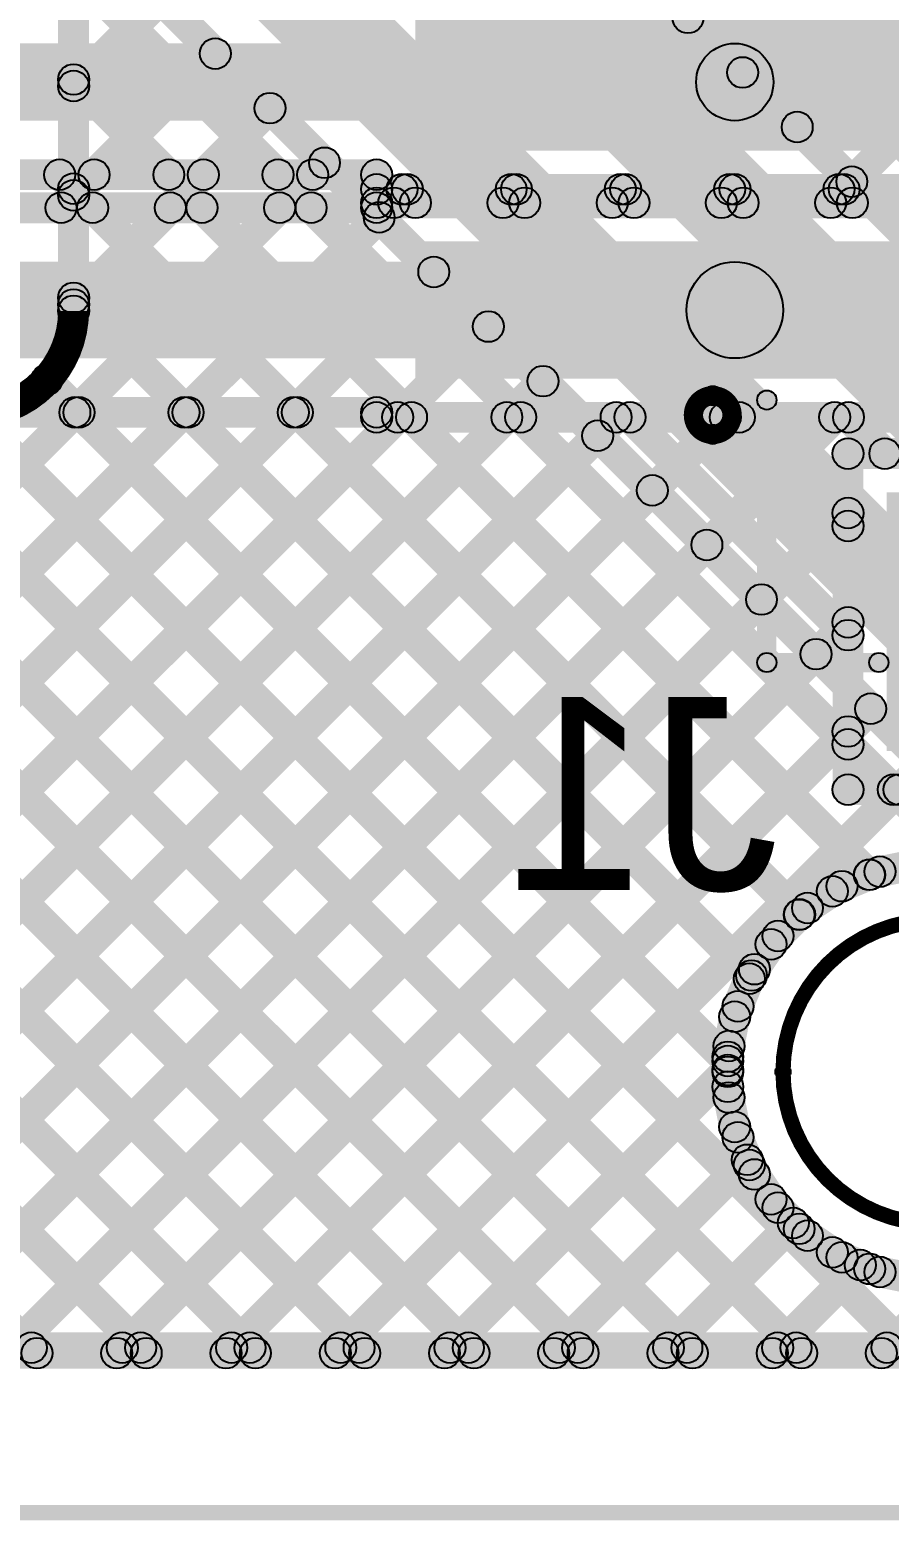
# Model space of a CAD drawing. Header units: millimetres. Extents: x 0 to 5.55, y 0 to 1.02.
# Drawn here: x 0.2382 to 0.4607, y -0.0033 to 0.3828 of the extents above; entities that cross this region are included whole.
import ezdxf

# ---------------------------------------------------------------- set-up
doc = ezdxf.new("R2010")
doc.units = ezdxf.units.MM
doc.header["$MEASUREMENT"] = 0
for name, color, linetype in [('BottomLayer', 5, 'Continuous'), ('BottomOverlay', 54, 'Continuous'), ('BottomPaste', 16, 'Continuous'), ('BottomSolder', 6, 'Continuous'), ('Mechanical2', 216, 'Continuous'), ('MultiLayer', 9, 'Continuous'), ('TopLayer', 1, 'Continuous')]:
    doc.layers.add(name, color=color, linetype=linetype)

# ---------------------------------------------------------------- blocks, each defined once
blk = doc.blocks.new('B8B_ZR_SM4_TF_LF__SN__B_43')
at = {"layer": 'BottomLayer'}
for points in [[(-0.22047, 0.12303), (-0.19291, 0.12303), (-0.19291, -0.03445), (-0.22047, -0.03445)], [(-0.16142, 0.12303), (-0.13386, 0.12303), (-0.13386, -0.03445), (-0.16142, -0.03445)]]:
    blk.add_hatch(color=5, dxfattribs=at).paths.add_polyline_path(points)
at = {"layer": 'BottomOverlay'}
h = blk.add_hatch(color=54, dxfattribs=at)
edge = h.paths.add_edge_path()
edge.add_arc((-0.2389, 0.05), 0.0025, 0, 360)
h = blk.add_hatch(color=54, dxfattribs=at)
edge = h.paths.add_edge_path()
edge.add_arc((-0.2289, 0.05), 0.0025, 0, 360)
h = blk.add_hatch(color=54, dxfattribs=at)
edge = h.paths.add_edge_path()
edge.add_arc((-0.298, 0.036), 0.0025, 0, 360)
h = blk.add_hatch(color=54, dxfattribs=at)
edge = h.paths.add_edge_path()
edge.add_arc((-0.298, 0.036), 0.0025, 0, 360)
for points in [[(-0.3005, 0.036), (-0.2955, 0.036), (-0.2955, 0.007), (-0.3005, 0.007)], [(-0.298, 0.0335), (-0.298, 0.0385), (-0.23, 0.0385), (-0.23, 0.0335)]]:
    blk.add_hatch(color=54, dxfattribs=at).paths.add_polyline_path(points)
h = blk.add_hatch(color=54, dxfattribs=at)
edge = h.paths.add_edge_path()
edge.add_arc((-0.23, 0.036), 0.0025, 0, 360)
h = blk.add_hatch(color=54, dxfattribs=at)
edge = h.paths.add_edge_path()
edge.add_arc((-0.298, 0.007), 0.0025, 0, 360)
at = {"layer": 'BottomPaste'}
for points in [[(-0.22047, 0.12303), (-0.19291, 0.12303), (-0.19291, -0.03445), (-0.22047, -0.03445)], [(-0.16142, 0.12303), (-0.13386, 0.12303), (-0.13386, -0.03445), (-0.16142, -0.03445)]]:
    blk.add_hatch(color=16, dxfattribs=at).paths.add_polyline_path(points)
at = {"layer": 'BottomSolder'}
for points in [[(-0.22447, 0.12703), (-0.18891, 0.12703), (-0.18891, -0.03845), (-0.22447, -0.03845)], [(-0.16542, 0.12703), (-0.12986, 0.12703), (-0.12986, -0.03845), (-0.16542, -0.03845)], [(-0.32093, 0.00498), (-0.25387, 0.00498), (-0.25387, -0.09357), (-0.32093, -0.09357)]]:
    blk.add_hatch(color=6, dxfattribs=at).paths.add_polyline_path(points)
at = {"layer": 'BottomOverlay', "const_width": 0.005}
blk.add_lwpolyline([(-0.2289, 0.05, 1), (-0.2389, 0.05, 1)], format="xyb", close=True, dxfattribs=at)
at = {"layer": 'BottomOverlay'}
for centre in [(-0.2389, 0.05), (-0.2289, 0.05), (-0.298, 0.036), (-0.298, 0.036), (-0.23, 0.036), (-0.298, 0.007)]:
    blk.add_circle(centre, 0.0025, dxfattribs=at)

msp = doc.modelspace()

# ---------------------------------------------------------------- hatches: boundary and pattern name
at = {"layer": 'BottomLayer'}
for points in [[(0.05117, 0.42118), (0.05683, 0.42684), (0.43941, 0.04426), (0.43375, 0.0386)], [(0.05117, 0.3929), (0.05683, 0.39856), (0.41112, 0.04426), (0.40547, 0.0386)], [(0.19474, 0.35926), (0.19474, 0.37926), (0.42071, 0.37926), (0.42071, 0.35926)], [(0.05117, 0.36461), (0.05683, 0.37027), (0.38284, 0.04426), (0.37718, 0.0386)], [(0.19474, 0.34126), (0.19474, 0.34926), (0.32797, 0.34926), (0.32797, 0.34126)], [(0.24306, 0.34243), (0.24872, 0.34809), (0.25727, 0.33953), (0.25162, 0.33388)], [(0.2491, 0.33388), (0.24344, 0.33953), (0.25199, 0.34809), (0.25765, 0.34243)], [(0.27135, 0.34243), (0.277, 0.34809), (0.28556, 0.33953), (0.2799, 0.33388)], [(0.27738, 0.33388), (0.27172, 0.33953), (0.28028, 0.34809), (0.28594, 0.34243)], [(0.29963, 0.34243), (0.30529, 0.34809), (0.31384, 0.33953), (0.30818, 0.33388)], [(0.30566, 0.33388), (0.30001, 0.33953), (0.30856, 0.34809), (0.31422, 0.34243)], [(0.33197, 0.34148), (0.32397, 0.34148), (0.32397, 0.34526), (0.33197, 0.34526)], [(0.32797, 0.33748), (0.32797, 0.34548), (0.51345, 0.34548), (0.51345, 0.33748)], [(0.33523, 0.33516), (0.32957, 0.34081), (0.33307, 0.34431), (0.33872, 0.33865)], [(0.33169, 0.33865), (0.33735, 0.34431), (0.34085, 0.34081), (0.33519, 0.33516)], [(0.36351, 0.33516), (0.35786, 0.34081), (0.36135, 0.34431), (0.36701, 0.33865)], [(0.36351, 0.33516), (0.35786, 0.34081), (0.36135, 0.34431), (0.36701, 0.33865)], [(0.35998, 0.33865), (0.36563, 0.34431), (0.36913, 0.34081), (0.36347, 0.33516)], [(0.3918, 0.33516), (0.38614, 0.34081), (0.38964, 0.34431), (0.39529, 0.33865)], [(0.38826, 0.33865), (0.39392, 0.34431), (0.39741, 0.34081), (0.39176, 0.33516)], [(0.42008, 0.33516), (0.41442, 0.34081), (0.41792, 0.34431), (0.42358, 0.33865)], [(0.41655, 0.33865), (0.4222, 0.34431), (0.4257, 0.34081), (0.42004, 0.33516)], [(0.44837, 0.33516), (0.44271, 0.34081), (0.4462, 0.34431), (0.45186, 0.33865)], [(0.44483, 0.33865), (0.45049, 0.34431), (0.45398, 0.34081), (0.44833, 0.33516)], [(0.05117, 0.33633), (0.05683, 0.34199), (0.35456, 0.04426), (0.3489, 0.0386)], [(0.2232, 0.3327), (0.2232, 0.3407), (0.32797, 0.3407), (0.32797, 0.3327)], [(0.32797, 0.33398), (0.32797, 0.34198), (0.51345, 0.34198), (0.51345, 0.33398)], [(0.2232, 0.2977), (0.2232, 0.3227), (0.42071, 0.3227), (0.42071, 0.2977)], [(0.05117, 0.30805), (0.05683, 0.3137), (0.32627, 0.04426), (0.32061, 0.0386)], [(0.05683, 0.05676), (0.05117, 0.06241), (0.27529, 0.28653), (0.28095, 0.28088)], [(0.05683, 0.08504), (0.05117, 0.0907), (0.24701, 0.28653), (0.25266, 0.28088)], [(0.06696, 0.0386), (0.0613, 0.04426), (0.30358, 0.28653), (0.30923, 0.28088)], [(0.06696, 0.0386), (0.0613, 0.04426), (0.30358, 0.28653), (0.30923, 0.28088)], [(0.21997, 0.28067), (0.22562, 0.28633), (0.46769, 0.04426), (0.46204, 0.0386)], [(0.22629, 0.2797), (0.22629, 0.2877), (0.32797, 0.2877), (0.32797, 0.2797)], [(0.24805, 0.28088), (0.2537, 0.28653), (0.42174, 0.1185), (0.41608, 0.11284)], [(0.27633, 0.28088), (0.28199, 0.28653), (0.42787, 0.14066), (0.42221, 0.135)], [(0.30462, 0.28088), (0.31027, 0.28653), (0.44033, 0.15648), (0.43467, 0.15082)], [(0.32797, 0.27843), (0.32797, 0.28643), (0.51345, 0.28643), (0.51345, 0.27843)], [(0.05117, 0.27976), (0.05683, 0.28542), (0.29799, 0.04426), (0.29233, 0.0386)], [(0.09524, 0.0386), (0.08959, 0.04426), (0.33058, 0.28525), (0.33624, 0.2796)], [(0.12353, 0.0386), (0.11787, 0.04426), (0.35887, 0.28525), (0.36452, 0.2796)], [(0.15181, 0.0386), (0.14616, 0.04426), (0.38715, 0.28525), (0.39281, 0.2796)], [(0.1801, 0.0386), (0.17444, 0.04426), (0.41543, 0.28525), (0.42109, 0.2796)], [(0.20838, 0.0386), (0.20272, 0.04426), (0.44372, 0.28525), (0.44938, 0.2796)], [(0.33418, 0.2796), (0.33984, 0.28525), (0.45836, 0.16673), (0.45271, 0.16107)], [(0.36246, 0.2796), (0.36812, 0.28525), (0.45284, 0.20053), (0.44719, 0.19487)], [(0.39075, 0.2796), (0.39641, 0.28525), (0.45284, 0.22881), (0.44719, 0.22316)], [(0.41903, 0.2796), (0.42469, 0.28525), (0.45284, 0.2571), (0.44719, 0.25144)], [(0.44732, 0.2796), (0.45297, 0.28525), (0.46238, 0.27585), (0.45672, 0.2702)], [(0.45002, 0.26902), (0.45002, 0.27702), (0.56857, 0.27702), (0.56857, 0.26902)], [(0.45402, 0.18597), (0.44602, 0.18597), (0.44602, 0.27302), (0.45402, 0.27302)], [(0.23667, 0.0386), (0.23101, 0.04426), (0.44719, 0.26044), (0.45284, 0.25478)], [(0.05117, 0.25148), (0.05683, 0.25713), (0.2697, 0.04426), (0.26405, 0.0386)], [(0.26495, 0.0386), (0.25929, 0.04426), (0.44719, 0.23215), (0.45284, 0.2265)], [(0.05117, 0.22319), (0.05683, 0.22885), (0.24142, 0.04426), (0.23576, 0.0386)], [(0.29323, 0.0386), (0.28758, 0.04426), (0.44719, 0.20387), (0.45284, 0.19821)], [(0.45002, 0.18197), (0.45002, 0.18997), (0.56857, 0.18997), (0.56857, 0.18197)], [(0.32152, 0.0386), (0.31586, 0.04426), (0.4604, 0.1888), (0.46606, 0.18314)], [(0.45892, 0.18314), (0.46458, 0.1888), (0.48485, 0.16852), (0.47919, 0.16287)], [(0.45907, 0.16082), (0.45751, 0.16866), (0.46511, 0.17018), (0.46667, 0.16233)], [(0.44998, 0.15726), (0.44691, 0.16466), (0.45408, 0.16762), (0.45714, 0.16023)], [(0.44175, 0.15201), (0.43731, 0.15866), (0.44376, 0.16297), (0.4482, 0.15632)], [(0.43471, 0.14525), (0.42905, 0.1509), (0.43454, 0.15639), (0.44019, 0.15073)], [(0.42912, 0.13724), (0.42247, 0.14168), (0.42678, 0.14813), (0.43343, 0.14369)], [(0.42521, 0.1283), (0.41782, 0.13136), (0.42078, 0.13853), (0.42818, 0.13546)], [(0.42311, 0.11877), (0.41526, 0.12033), (0.41678, 0.12793), (0.42462, 0.12637)], [(0.3498, 0.0386), (0.34415, 0.04426), (0.41608, 0.1162), (0.42174, 0.11054)], [(0.42291, 0.11288), (0.41491, 0.11288), (0.41491, 0.11676), (0.42291, 0.11676)], [(0.42291, 0.10901), (0.41491, 0.10901), (0.41491, 0.11288), (0.42291, 0.11288)], [(0.41526, 0.10544), (0.42311, 0.107), (0.42462, 0.09939), (0.41678, 0.09783)], [(0.41782, 0.09441), (0.42521, 0.09747), (0.42818, 0.0903), (0.42078, 0.08724)], [(0.37809, 0.0386), (0.37243, 0.04426), (0.4211, 0.09293), (0.42676, 0.08727)], [(0.42247, 0.08408), (0.42912, 0.08853), (0.43343, 0.08208), (0.42678, 0.07763)], [(0.42905, 0.07486), (0.43471, 0.08052), (0.44019, 0.07504), (0.43454, 0.06938)], [(0.40637, 0.0386), (0.40072, 0.04426), (0.43301, 0.07656), (0.43867, 0.0709)], [(0.43731, 0.06711), (0.44175, 0.07376), (0.4482, 0.06945), (0.44376, 0.0628)], [(0.43466, 0.0386), (0.429, 0.04426), (0.45039, 0.06566), (0.45605, 0.06)], [(0.44691, 0.06111), (0.44998, 0.0685), (0.45714, 0.06553), (0.45408, 0.05814)], [(0.46294, 0.0386), (0.45728, 0.04426), (0.47536, 0.06234), (0.48102, 0.05668)], [(0.45751, 0.0571), (0.45907, 0.06495), (0.46667, 0.06344), (0.46511, 0.05559)], [(0.054, 0.03743), (0.054, 0.04543), (1.40751, 0.04543), (1.40751, 0.03743)]]:
    msp.add_hatch(color=5, dxfattribs=at).paths.add_polyline_path(points)
h = msp.add_hatch(color=5, dxfattribs=at)
edge = h.paths.add_edge_path()
edge.add_arc((0.42071, 0.36926), 0.01, 0, 360)
h = msp.add_hatch(color=5, dxfattribs=at)
edge = h.paths.add_edge_path()
edge.add_arc((0.24589, 0.34526), 0.004, 0, 360)
h = msp.add_hatch(color=5, dxfattribs=at)
edge = h.paths.add_edge_path()
edge.add_arc((0.25482, 0.34526), 0.004, 0, 360)
h = msp.add_hatch(color=5, dxfattribs=at)
edge = h.paths.add_edge_path()
edge.add_arc((0.27417, 0.34526), 0.004, 0, 360)
h = msp.add_hatch(color=5, dxfattribs=at)
edge = h.paths.add_edge_path()
edge.add_arc((0.28311, 0.34526), 0.004, 0, 360)
h = msp.add_hatch(color=5, dxfattribs=at)
edge = h.paths.add_edge_path()
edge.add_arc((0.30246, 0.34526), 0.004, 0, 360)
h = msp.add_hatch(color=5, dxfattribs=at)
edge = h.paths.add_edge_path()
edge.add_arc((0.31139, 0.34526), 0.004, 0, 360)
h = msp.add_hatch(color=5, dxfattribs=at)
edge = h.paths.add_edge_path()
edge.add_arc((0.32797, 0.34526), 0.004, 0, 360)
h = msp.add_hatch(color=5, dxfattribs=at)
edge = h.paths.add_edge_path()
edge.add_arc((0.32797, 0.34526), 0.004, 0, 360)
h = msp.add_hatch(color=5, dxfattribs=at)
edge = h.paths.add_edge_path()
edge.add_arc((0.32797, 0.34148), 0.004, 0, 360)
h = msp.add_hatch(color=5, dxfattribs=at)
edge = h.paths.add_edge_path()
edge.add_arc((0.32797, 0.34148), 0.004, 0, 360)
h = msp.add_hatch(color=5, dxfattribs=at)
edge = h.paths.add_edge_path()
edge.add_arc((0.33452, 0.34148), 0.004, 0, 360)
h = msp.add_hatch(color=5, dxfattribs=at)
edge = h.paths.add_edge_path()
edge.add_arc((0.3359, 0.34148), 0.004, 0, 360)
h = msp.add_hatch(color=5, dxfattribs=at)
edge = h.paths.add_edge_path()
edge.add_arc((0.36281, 0.34148), 0.004, 0, 360)
h = msp.add_hatch(color=5, dxfattribs=at)
edge = h.paths.add_edge_path()
edge.add_arc((0.36418, 0.34148), 0.004, 0, 360)
h = msp.add_hatch(color=5, dxfattribs=at)
edge = h.paths.add_edge_path()
edge.add_arc((0.36418, 0.34148), 0.004, 0, 360)
h = msp.add_hatch(color=5, dxfattribs=at)
edge = h.paths.add_edge_path()
edge.add_arc((0.39109, 0.34148), 0.004, 0, 360)
h = msp.add_hatch(color=5, dxfattribs=at)
edge = h.paths.add_edge_path()
edge.add_arc((0.39246, 0.34148), 0.004, 0, 360)
h = msp.add_hatch(color=5, dxfattribs=at)
edge = h.paths.add_edge_path()
edge.add_arc((0.41937, 0.34148), 0.004, 0, 360)
h = msp.add_hatch(color=5, dxfattribs=at)
edge = h.paths.add_edge_path()
edge.add_arc((0.42075, 0.34148), 0.004, 0, 360)
h = msp.add_hatch(color=5, dxfattribs=at)
edge = h.paths.add_edge_path()
edge.add_arc((0.44766, 0.34148), 0.004, 0, 360)
h = msp.add_hatch(color=5, dxfattribs=at)
edge = h.paths.add_edge_path()
edge.add_arc((0.44903, 0.34148), 0.004, 0, 360)
h = msp.add_hatch(color=5, dxfattribs=at)
edge = h.paths.add_edge_path()
edge.add_arc((0.24627, 0.3367), 0.004, 0, 360)
h = msp.add_hatch(color=5, dxfattribs=at)
edge = h.paths.add_edge_path()
edge.add_arc((0.25444, 0.3367), 0.004, 0, 360)
h = msp.add_hatch(color=5, dxfattribs=at)
edge = h.paths.add_edge_path()
edge.add_arc((0.27455, 0.3367), 0.004, 0, 360)
h = msp.add_hatch(color=5, dxfattribs=at)
edge = h.paths.add_edge_path()
edge.add_arc((0.28273, 0.3367), 0.004, 0, 360)
h = msp.add_hatch(color=5, dxfattribs=at)
edge = h.paths.add_edge_path()
edge.add_arc((0.30284, 0.3367), 0.004, 0, 360)
h = msp.add_hatch(color=5, dxfattribs=at)
edge = h.paths.add_edge_path()
edge.add_arc((0.31101, 0.3367), 0.004, 0, 360)
h = msp.add_hatch(color=5, dxfattribs=at)
edge = h.paths.add_edge_path()
edge.add_arc((0.32797, 0.33798), 0.004, 0, 360)
h = msp.add_hatch(color=5, dxfattribs=at)
edge = h.paths.add_edge_path()
edge.add_arc((0.32797, 0.3367), 0.004, 0, 360)
h = msp.add_hatch(color=5, dxfattribs=at)
edge = h.paths.add_edge_path()
edge.add_arc((0.3324, 0.33798), 0.004, 0, 360)
h = msp.add_hatch(color=5, dxfattribs=at)
edge = h.paths.add_edge_path()
edge.add_arc((0.33802, 0.33798), 0.004, 0, 360)
h = msp.add_hatch(color=5, dxfattribs=at)
edge = h.paths.add_edge_path()
edge.add_arc((0.36068, 0.33798), 0.004, 0, 360)
h = msp.add_hatch(color=5, dxfattribs=at)
edge = h.paths.add_edge_path()
edge.add_arc((0.36068, 0.33798), 0.004, 0, 360)
h = msp.add_hatch(color=5, dxfattribs=at)
edge = h.paths.add_edge_path()
edge.add_arc((0.3663, 0.33798), 0.004, 0, 360)
h = msp.add_hatch(color=5, dxfattribs=at)
edge = h.paths.add_edge_path()
edge.add_arc((0.38897, 0.33798), 0.004, 0, 360)
h = msp.add_hatch(color=5, dxfattribs=at)
edge = h.paths.add_edge_path()
edge.add_arc((0.39459, 0.33798), 0.004, 0, 360)
h = msp.add_hatch(color=5, dxfattribs=at)
edge = h.paths.add_edge_path()
edge.add_arc((0.41725, 0.33798), 0.004, 0, 360)
h = msp.add_hatch(color=5, dxfattribs=at)
edge = h.paths.add_edge_path()
edge.add_arc((0.42287, 0.33798), 0.004, 0, 360)
h = msp.add_hatch(color=5, dxfattribs=at)
edge = h.paths.add_edge_path()
edge.add_arc((0.44554, 0.33798), 0.004, 0, 360)
h = msp.add_hatch(color=5, dxfattribs=at)
edge = h.paths.add_edge_path()
edge.add_arc((0.45115, 0.33798), 0.004, 0, 360)
h = msp.add_hatch(color=5, dxfattribs=at)
edge = h.paths.add_edge_path()
edge.add_arc((0.42071, 0.3102), 0.0125, 0, 360)
h = msp.add_hatch(color=5, dxfattribs=at)
edge = h.paths.add_edge_path()
edge.add_arc((0.24984, 0.2837), 0.004, 0, 360)
h = msp.add_hatch(color=5, dxfattribs=at)
edge = h.paths.add_edge_path()
edge.add_arc((0.25088, 0.2837), 0.004, 0, 360)
h = msp.add_hatch(color=5, dxfattribs=at)
edge = h.paths.add_edge_path()
edge.add_arc((0.27812, 0.2837), 0.004, 0, 360)
h = msp.add_hatch(color=5, dxfattribs=at)
edge = h.paths.add_edge_path()
edge.add_arc((0.27916, 0.2837), 0.004, 0, 360)
h = msp.add_hatch(color=5, dxfattribs=at)
edge = h.paths.add_edge_path()
edge.add_arc((0.3064, 0.2837), 0.004, 0, 360)
h = msp.add_hatch(color=5, dxfattribs=at)
edge = h.paths.add_edge_path()
edge.add_arc((0.3064, 0.2837), 0.004, 0, 360)
h = msp.add_hatch(color=5, dxfattribs=at)
edge = h.paths.add_edge_path()
edge.add_arc((0.30744, 0.2837), 0.004, 0, 360)
h = msp.add_hatch(color=5, dxfattribs=at)
edge = h.paths.add_edge_path()
edge.add_arc((0.32797, 0.2837), 0.004, 0, 360)
h = msp.add_hatch(color=5, dxfattribs=at)
edge = h.paths.add_edge_path()
edge.add_arc((0.32797, 0.28243), 0.004, 0, 360)
h = msp.add_hatch(color=5, dxfattribs=at)
edge = h.paths.add_edge_path()
edge.add_arc((0.33341, 0.28243), 0.004, 0, 360)
h = msp.add_hatch(color=5, dxfattribs=at)
edge = h.paths.add_edge_path()
edge.add_arc((0.33701, 0.28243), 0.004, 0, 360)
h = msp.add_hatch(color=5, dxfattribs=at)
edge = h.paths.add_edge_path()
edge.add_arc((0.36169, 0.28243), 0.004, 0, 360)
h = msp.add_hatch(color=5, dxfattribs=at)
edge = h.paths.add_edge_path()
edge.add_arc((0.36529, 0.28243), 0.004, 0, 360)
h = msp.add_hatch(color=5, dxfattribs=at)
edge = h.paths.add_edge_path()
edge.add_arc((0.38998, 0.28243), 0.004, 0, 360)
h = msp.add_hatch(color=5, dxfattribs=at)
edge = h.paths.add_edge_path()
edge.add_arc((0.39358, 0.28243), 0.004, 0, 360)
h = msp.add_hatch(color=5, dxfattribs=at)
edge = h.paths.add_edge_path()
edge.add_arc((0.41826, 0.28243), 0.004, 0, 360)
h = msp.add_hatch(color=5, dxfattribs=at)
edge = h.paths.add_edge_path()
edge.add_arc((0.42186, 0.28243), 0.004, 0, 360)
h = msp.add_hatch(color=5, dxfattribs=at)
edge = h.paths.add_edge_path()
edge.add_arc((0.44655, 0.28243), 0.004, 0, 360)
h = msp.add_hatch(color=5, dxfattribs=at)
edge = h.paths.add_edge_path()
edge.add_arc((0.45015, 0.28243), 0.004, 0, 360)
h = msp.add_hatch(color=5, dxfattribs=at)
edge = h.paths.add_edge_path()
edge.add_arc((0.45002, 0.27302), 0.004, 0, 360)
h = msp.add_hatch(color=5, dxfattribs=at)
edge = h.paths.add_edge_path()
edge.add_arc((0.45002, 0.27302), 0.004, 0, 360)
h = msp.add_hatch(color=5, dxfattribs=at)
edge = h.paths.add_edge_path()
edge.add_arc((0.45955, 0.27302), 0.004, 0, 360)
h = msp.add_hatch(color=5, dxfattribs=at)
edge = h.paths.add_edge_path()
edge.add_arc((0.45002, 0.25761), 0.004, 0, 360)
h = msp.add_hatch(color=5, dxfattribs=at)
edge = h.paths.add_edge_path()
edge.add_arc((0.45002, 0.25427), 0.004, 0, 360)
h = msp.add_hatch(color=5, dxfattribs=at)
edge = h.paths.add_edge_path()
edge.add_arc((0.45002, 0.22933), 0.004, 0, 360)
h = msp.add_hatch(color=5, dxfattribs=at)
edge = h.paths.add_edge_path()
edge.add_arc((0.45002, 0.22599), 0.004, 0, 360)
h = msp.add_hatch(color=5, dxfattribs=at)
edge = h.paths.add_edge_path()
edge.add_arc((0.45002, 0.20104), 0.004, 0, 360)
h = msp.add_hatch(color=5, dxfattribs=at)
edge = h.paths.add_edge_path()
edge.add_arc((0.45002, 0.1977), 0.004, 0, 360)
h = msp.add_hatch(color=5, dxfattribs=at)
edge = h.paths.add_edge_path()
edge.add_arc((0.45002, 0.18597), 0.004, 0, 360)
h = msp.add_hatch(color=5, dxfattribs=at)
edge = h.paths.add_edge_path()
edge.add_arc((0.45002, 0.18597), 0.004, 0, 360)
h = msp.add_hatch(color=5, dxfattribs=at)
edge = h.paths.add_edge_path()
edge.add_arc((0.46175, 0.18597), 0.004, 0, 360)
h = msp.add_hatch(color=5, dxfattribs=at)
edge = h.paths.add_edge_path()
edge.add_arc((0.46323, 0.18597), 0.004, 0, 360)
h = msp.add_hatch(color=5, dxfattribs=at)
edge = h.paths.add_edge_path()
edge.add_arc((0.45554, 0.1639), 0.004, 0, 360)
h = msp.add_hatch(color=5, dxfattribs=at)
edge = h.paths.add_edge_path()
edge.add_arc((0.45561, 0.16393), 0.004, 0, 360)
h = msp.add_hatch(color=5, dxfattribs=at)
edge = h.paths.add_edge_path()
edge.add_arc((0.45829, 0.16474), 0.004, 0, 360)
h = msp.add_hatch(color=5, dxfattribs=at)
edge = h.paths.add_edge_path()
edge.add_arc((0.44598, 0.15964), 0.004, 0, 360)
h = msp.add_hatch(color=5, dxfattribs=at)
edge = h.paths.add_edge_path()
edge.add_arc((0.44845, 0.16096), 0.004, 0, 360)
h = msp.add_hatch(color=5, dxfattribs=at)
edge = h.paths.add_edge_path()
edge.add_arc((0.43953, 0.15533), 0.004, 0, 360)
h = msp.add_hatch(color=5, dxfattribs=at)
edge = h.paths.add_edge_path()
edge.add_arc((0.43737, 0.15356), 0.004, 0, 360)
h = msp.add_hatch(color=5, dxfattribs=at)
edge = h.paths.add_edge_path()
edge.add_arc((0.4375, 0.15365), 0.004, 0, 360)
h = msp.add_hatch(color=5, dxfattribs=at)
edge = h.paths.add_edge_path()
edge.add_arc((0.43188, 0.14807), 0.004, 0, 360)
h = msp.add_hatch(color=5, dxfattribs=at)
edge = h.paths.add_edge_path()
edge.add_arc((0.43011, 0.14591), 0.004, 0, 360)
h = msp.add_hatch(color=5, dxfattribs=at)
edge = h.paths.add_edge_path()
edge.add_arc((0.4258, 0.13946), 0.004, 0, 360)
h = msp.add_hatch(color=5, dxfattribs=at)
edge = h.paths.add_edge_path()
edge.add_arc((0.42448, 0.13699), 0.004, 0, 360)
h = msp.add_hatch(color=5, dxfattribs=at)
edge = h.paths.add_edge_path()
edge.add_arc((0.42504, 0.13783), 0.004, 0, 360)
h = msp.add_hatch(color=5, dxfattribs=at)
edge = h.paths.add_edge_path()
edge.add_arc((0.42151, 0.12983), 0.004, 0, 360)
h = msp.add_hatch(color=5, dxfattribs=at)
edge = h.paths.add_edge_path()
edge.add_arc((0.4207, 0.12715), 0.004, 0, 360)
h = msp.add_hatch(color=5, dxfattribs=at)
edge = h.paths.add_edge_path()
edge.add_arc((0.41919, 0.11955), 0.004, 0, 360)
h = msp.add_hatch(color=5, dxfattribs=at)
edge = h.paths.add_edge_path()
edge.add_arc((0.41891, 0.11676), 0.004, 0, 360)
h = msp.add_hatch(color=5, dxfattribs=at)
edge = h.paths.add_edge_path()
edge.add_arc((0.41891, 0.11567), 0.004, 0, 360)
h = msp.add_hatch(color=5, dxfattribs=at)
edge = h.paths.add_edge_path()
edge.add_arc((0.41891, 0.11337), 0.004, 0, 360)
h = msp.add_hatch(color=5, dxfattribs=at)
edge = h.paths.add_edge_path()
edge.add_arc((0.41891, 0.11288), 0.004, 0, 360)
h = msp.add_hatch(color=5, dxfattribs=at)
edge = h.paths.add_edge_path()
edge.add_arc((0.41891, 0.11288), 0.004, 0, 360)
h = msp.add_hatch(color=5, dxfattribs=at)
edge = h.paths.add_edge_path()
edge.add_arc((0.41891, 0.10901), 0.004, 0, 360)
h = msp.add_hatch(color=5, dxfattribs=at)
edge = h.paths.add_edge_path()
edge.add_arc((0.41919, 0.10622), 0.004, 0, 360)
h = msp.add_hatch(color=5, dxfattribs=at)
edge = h.paths.add_edge_path()
edge.add_arc((0.4207, 0.09861), 0.004, 0, 360)
h = msp.add_hatch(color=5, dxfattribs=at)
edge = h.paths.add_edge_path()
edge.add_arc((0.42151, 0.09594), 0.004, 0, 360)
h = msp.add_hatch(color=5, dxfattribs=at)
edge = h.paths.add_edge_path()
edge.add_arc((0.42393, 0.0901), 0.004, 0, 360)
h = msp.add_hatch(color=5, dxfattribs=at)
edge = h.paths.add_edge_path()
edge.add_arc((0.42448, 0.08877), 0.004, 0, 360)
h = msp.add_hatch(color=5, dxfattribs=at)
edge = h.paths.add_edge_path()
edge.add_arc((0.4258, 0.0863), 0.004, 0, 360)
h = msp.add_hatch(color=5, dxfattribs=at)
edge = h.paths.add_edge_path()
edge.add_arc((0.43011, 0.07986), 0.004, 0, 360)
h = msp.add_hatch(color=5, dxfattribs=at)
edge = h.paths.add_edge_path()
edge.add_arc((0.43188, 0.07769), 0.004, 0, 360)
h = msp.add_hatch(color=5, dxfattribs=at)
edge = h.paths.add_edge_path()
edge.add_arc((0.43584, 0.07373), 0.004, 0, 360)
h = msp.add_hatch(color=5, dxfattribs=at)
edge = h.paths.add_edge_path()
edge.add_arc((0.43737, 0.07221), 0.004, 0, 360)
h = msp.add_hatch(color=5, dxfattribs=at)
edge = h.paths.add_edge_path()
edge.add_arc((0.43953, 0.07043), 0.004, 0, 360)
h = msp.add_hatch(color=5, dxfattribs=at)
edge = h.paths.add_edge_path()
edge.add_arc((0.44598, 0.06613), 0.004, 0, 360)
h = msp.add_hatch(color=5, dxfattribs=at)
edge = h.paths.add_edge_path()
edge.add_arc((0.44845, 0.06481), 0.004, 0, 360)
h = msp.add_hatch(color=5, dxfattribs=at)
edge = h.paths.add_edge_path()
edge.add_arc((0.45322, 0.06283), 0.004, 0, 360)
h = msp.add_hatch(color=5, dxfattribs=at)
edge = h.paths.add_edge_path()
edge.add_arc((0.45561, 0.06184), 0.004, 0, 360)
h = msp.add_hatch(color=5, dxfattribs=at)
edge = h.paths.add_edge_path()
edge.add_arc((0.45829, 0.06103), 0.004, 0, 360)
h = msp.add_hatch(color=5, dxfattribs=at)
edge = h.paths.add_edge_path()
edge.add_arc((0.23859, 0.04143), 0.004, 0, 360)
h = msp.add_hatch(color=5, dxfattribs=at)
edge = h.paths.add_edge_path()
edge.add_arc((0.26212, 0.04143), 0.004, 0, 360)
h = msp.add_hatch(color=5, dxfattribs=at)
edge = h.paths.add_edge_path()
edge.add_arc((0.26687, 0.04143), 0.004, 0, 360)
h = msp.add_hatch(color=5, dxfattribs=at)
edge = h.paths.add_edge_path()
edge.add_arc((0.29041, 0.04143), 0.004, 0, 360)
h = msp.add_hatch(color=5, dxfattribs=at)
edge = h.paths.add_edge_path()
edge.add_arc((0.29516, 0.04143), 0.004, 0, 360)
h = msp.add_hatch(color=5, dxfattribs=at)
edge = h.paths.add_edge_path()
edge.add_arc((0.31869, 0.04143), 0.004, 0, 360)
h = msp.add_hatch(color=5, dxfattribs=at)
edge = h.paths.add_edge_path()
edge.add_arc((0.32344, 0.04143), 0.004, 0, 360)
h = msp.add_hatch(color=5, dxfattribs=at)
edge = h.paths.add_edge_path()
edge.add_arc((0.34697, 0.04143), 0.004, 0, 360)
h = msp.add_hatch(color=5, dxfattribs=at)
edge = h.paths.add_edge_path()
edge.add_arc((0.35173, 0.04143), 0.004, 0, 360)
h = msp.add_hatch(color=5, dxfattribs=at)
edge = h.paths.add_edge_path()
edge.add_arc((0.37526, 0.04143), 0.004, 0, 360)
h = msp.add_hatch(color=5, dxfattribs=at)
edge = h.paths.add_edge_path()
edge.add_arc((0.38001, 0.04143), 0.004, 0, 360)
h = msp.add_hatch(color=5, dxfattribs=at)
edge = h.paths.add_edge_path()
edge.add_arc((0.40354, 0.04143), 0.004, 0, 360)
h = msp.add_hatch(color=5, dxfattribs=at)
edge = h.paths.add_edge_path()
edge.add_arc((0.4083, 0.04143), 0.004, 0, 360)
h = msp.add_hatch(color=5, dxfattribs=at)
edge = h.paths.add_edge_path()
edge.add_arc((0.43183, 0.04143), 0.004, 0, 360)
h = msp.add_hatch(color=5, dxfattribs=at)
edge = h.paths.add_edge_path()
edge.add_arc((0.43658, 0.04143), 0.004, 0, 360)
h = msp.add_hatch(color=5, dxfattribs=at)
edge = h.paths.add_edge_path()
edge.add_arc((0.46011, 0.04143), 0.004, 0, 360)
at = {"layer": 'Mechanical2'}
h = msp.add_hatch(color=216, dxfattribs=at)
edge = h.paths.add_edge_path()
edge.add_arc((0.43319, 0.11288), 0.00197, 0, 360)
msp.add_hatch(color=216, dxfattribs=at).paths.add_polyline_path([(0.00012, -0.00326), (0.00012, 0.00068), (1.45681, 0.00068), (1.45681, -0.00326)])
at = {"layer": 'TopLayer'}
for points in [[(0.45384, 0.34063), (0.44819, 0.34629), (1.09829, 0.9964), (1.10395, 0.99074)], [(0.32467, 0.51538), (0.33033, 0.52104), (0.53904, 0.31233), (0.53338, 0.30667)], [(0.42556, 0.36892), (0.4199, 0.37457), (0.54949, 0.50416), (0.55515, 0.49851)], [(0.4397, 0.35478), (0.43404, 0.36043), (0.56794, 0.49433), (0.57359, 0.48867)], [(0.32467, 0.4871), (0.33033, 0.49275), (0.51075, 0.31233), (0.5051, 0.30667)], [(0.32467, 0.46415), (0.33033, 0.46981), (0.48781, 0.31233), (0.48215, 0.30667)], [(0.29216, 0.44716), (0.30984, 0.46484), (0.48284, 0.29184), (0.46516, 0.27416)], [(0.26316, 0.41948), (0.28084, 0.43715), (0.51515, 0.20284), (0.49748, 0.18516)], [(0.05217, 0.42018), (0.05783, 0.42584), (0.44084, 0.04283), (0.43518, 0.03717)], [(0.2535, 0.31), (0.2455, 0.31), (0.2455, 0.41431), (0.2535, 0.41431)], [(0.25043, 0.40675), (0.25609, 0.41241), (0.49037, 0.17812), (0.48471, 0.17247)], [(0.24667, 0.39539), (0.25233, 0.40105), (0.48485, 0.16852), (0.47919, 0.16287)], [(0.05217, 0.3919), (0.05783, 0.39756), (0.41256, 0.04283), (0.4069, 0.03717)], [(0.25233, 0.36539), (0.24667, 0.37105), (0.26923, 0.39361), (0.27489, 0.38795)], [(0.25233, 0.33711), (0.24667, 0.34277), (0.28337, 0.37947), (0.28903, 0.37381)], [(0.24667, 0.36711), (0.25233, 0.37276), (0.45836, 0.16673), (0.45271, 0.16107)], [(0.05217, 0.36362), (0.05783, 0.36927), (0.38427, 0.04283), (0.37862, 0.03717)], [(0.25233, 0.30882), (0.24667, 0.31448), (0.29751, 0.36532), (0.30317, 0.35967)], [(0.05783, 0.08604), (0.05217, 0.0917), (0.31166, 0.35118), (0.31731, 0.34553)], [(0.24667, 0.33882), (0.25233, 0.34448), (0.44033, 0.15648), (0.43467, 0.15082)], [(0.05217, 0.33533), (0.05783, 0.34099), (0.35599, 0.04283), (0.35033, 0.03717)], [(0.05783, 0.05776), (0.05217, 0.06341), (0.3258, 0.33704), (0.33146, 0.33138)], [(0.06553, 0.03717), (0.05987, 0.04283), (0.33994, 0.3229), (0.3456, 0.31724)], [(0.06553, 0.03717), (0.05987, 0.04283), (0.33994, 0.3229), (0.3456, 0.31724)], [(0.24667, 0.31054), (0.25233, 0.31619), (0.42787, 0.14066), (0.42221, 0.135)], [(0.05217, 0.30705), (0.05783, 0.3127), (0.3277, 0.04283), (0.32205, 0.03717)], [(0.09381, 0.03717), (0.08816, 0.04283), (0.35408, 0.30876), (0.35974, 0.3031)], [(0.1221, 0.03717), (0.11644, 0.04283), (0.36822, 0.29461), (0.37388, 0.28896)], [(0.23968, 0.28924), (0.24534, 0.2949), (0.42174, 0.1185), (0.41608, 0.11284)], [(0.21997, 0.28067), (0.22562, 0.28633), (0.46913, 0.04283), (0.46347, 0.03717)], [(0.05217, 0.27876), (0.05783, 0.28442), (0.29942, 0.04283), (0.29376, 0.03717)], [(0.15038, 0.03717), (0.14472, 0.04283), (0.38237, 0.28047), (0.38802, 0.27481)], [(0.17867, 0.03717), (0.17301, 0.04283), (0.39651, 0.26633), (0.40217, 0.26067)], [(0.05217, 0.25048), (0.05783, 0.25613), (0.27113, 0.04283), (0.26548, 0.03717)], [(0.20695, 0.03717), (0.20129, 0.04283), (0.41065, 0.25219), (0.41631, 0.24653)], [(0.23523, 0.03717), (0.22958, 0.04283), (0.42479, 0.23804), (0.43045, 0.23239)], [(0.05217, 0.22219), (0.05783, 0.22785), (0.24285, 0.04283), (0.23719, 0.03717)], [(0.26352, 0.03717), (0.25786, 0.04283), (0.43894, 0.2239), (0.44459, 0.21825)], [(0.2918, 0.03717), (0.28615, 0.04283), (0.45308, 0.20976), (0.45873, 0.2041)], [(0.32009, 0.03717), (0.31443, 0.04283), (0.46722, 0.19562), (0.47288, 0.18996)], [(0.45907, 0.16082), (0.45751, 0.16866), (0.46511, 0.17018), (0.46667, 0.16233)], [(0.44998, 0.15726), (0.44691, 0.16466), (0.45408, 0.16762), (0.45714, 0.16023)], [(0.44175, 0.15201), (0.43731, 0.15866), (0.44376, 0.16297), (0.4482, 0.15632)], [(0.43471, 0.14525), (0.42905, 0.1509), (0.43454, 0.15639), (0.44019, 0.15073)], [(0.42912, 0.13724), (0.42247, 0.14168), (0.42678, 0.14813), (0.43343, 0.14369)], [(0.42521, 0.1283), (0.41782, 0.13136), (0.42078, 0.13853), (0.42818, 0.13546)], [(0.42311, 0.11877), (0.41526, 0.12033), (0.41678, 0.12793), (0.42462, 0.12637)], [(0.34837, 0.03717), (0.34271, 0.04283), (0.41608, 0.1162), (0.42174, 0.11054)], [(0.42291, 0.11288), (0.41491, 0.11288), (0.41491, 0.11676), (0.42291, 0.11676)], [(0.42291, 0.10901), (0.41491, 0.10901), (0.41491, 0.11288), (0.42291, 0.11288)], [(0.41526, 0.10544), (0.42311, 0.107), (0.42462, 0.09939), (0.41678, 0.09783)], [(0.41782, 0.09441), (0.42521, 0.09747), (0.42818, 0.0903), (0.42078, 0.08724)], [(0.37666, 0.03717), (0.371, 0.04283), (0.4211, 0.09293), (0.42676, 0.08727)], [(0.42247, 0.08408), (0.42912, 0.08853), (0.43343, 0.08208), (0.42678, 0.07763)], [(0.42905, 0.07486), (0.43471, 0.08052), (0.44019, 0.07504), (0.43454, 0.06938)], [(0.40494, 0.03717), (0.39928, 0.04283), (0.43301, 0.07656), (0.43867, 0.0709)], [(0.43731, 0.06711), (0.44175, 0.07376), (0.4482, 0.06945), (0.44376, 0.0628)], [(0.43322, 0.03717), (0.42757, 0.04283), (0.45039, 0.06566), (0.45605, 0.06)], [(0.44691, 0.06111), (0.44998, 0.0685), (0.45714, 0.06553), (0.45408, 0.05814)], [(0.46151, 0.03717), (0.45585, 0.04283), (0.47536, 0.06234), (0.48102, 0.05668)], [(0.45751, 0.0571), (0.45907, 0.06495), (0.46667, 0.06344), (0.46511, 0.05559)], [(0.055, 0.036), (0.055, 0.044), (1.40851, 0.044), (1.40851, 0.036)]]:
    msp.add_hatch(color=1, dxfattribs=at).paths.add_polyline_path(points)
h = msp.add_hatch(color=1, dxfattribs=at)
edge = h.paths.add_edge_path()
edge.add_arc((0.40859, 0.38589), 0.004, 0, 360)
h = msp.add_hatch(color=1, dxfattribs=at)
edge = h.paths.add_edge_path()
edge.add_arc((0.40859, 0.38589), 0.004, 0, 360)
h = msp.add_hatch(color=1, dxfattribs=at)
edge = h.paths.add_edge_path()
edge.add_arc((0.2862, 0.37664), 0.004, 0, 360)
h = msp.add_hatch(color=1, dxfattribs=at)
edge = h.paths.add_edge_path()
edge.add_arc((0.42273, 0.37175), 0.004, 0, 360)
h = msp.add_hatch(color=1, dxfattribs=at)
edge = h.paths.add_edge_path()
edge.add_arc((0.2495, 0.36993), 0.004, 0, 360)
h = msp.add_hatch(color=1, dxfattribs=at)
edge = h.paths.add_edge_path()
edge.add_arc((0.2495, 0.36822), 0.004, 0, 360)
h = msp.add_hatch(color=1, dxfattribs=at)
edge = h.paths.add_edge_path()
edge.add_arc((0.30034, 0.3625), 0.004, 0, 360)
h = msp.add_hatch(color=1, dxfattribs=at)
edge = h.paths.add_edge_path()
edge.add_arc((0.43687, 0.3576), 0.004, 0, 360)
h = msp.add_hatch(color=1, dxfattribs=at)
edge = h.paths.add_edge_path()
edge.add_arc((0.31448, 0.34835), 0.004, 0, 360)
h = msp.add_hatch(color=1, dxfattribs=at)
edge = h.paths.add_edge_path()
edge.add_arc((0.45101, 0.34346), 0.004, 0, 360)
h = msp.add_hatch(color=1, dxfattribs=at)
edge = h.paths.add_edge_path()
edge.add_arc((0.2495, 0.34165), 0.004, 0, 360)
h = msp.add_hatch(color=1, dxfattribs=at)
edge = h.paths.add_edge_path()
edge.add_arc((0.2495, 0.33994), 0.004, 0, 360)
h = msp.add_hatch(color=1, dxfattribs=at)
edge = h.paths.add_edge_path()
edge.add_arc((0.32863, 0.33421), 0.004, 0, 360)
h = msp.add_hatch(color=1, dxfattribs=at)
edge = h.paths.add_edge_path()
edge.add_arc((0.34277, 0.32007), 0.004, 0, 360)
h = msp.add_hatch(color=1, dxfattribs=at)
edge = h.paths.add_edge_path()
edge.add_arc((0.34277, 0.32007), 0.004, 0, 360)
h = msp.add_hatch(color=1, dxfattribs=at)
edge = h.paths.add_edge_path()
edge.add_arc((0.2495, 0.31336), 0.004, 0, 360)
h = msp.add_hatch(color=1, dxfattribs=at)
edge = h.paths.add_edge_path()
edge.add_arc((0.2495, 0.31165), 0.004, 0, 360)
h = msp.add_hatch(color=1, dxfattribs=at)
edge = h.paths.add_edge_path()
edge.add_arc((0.2495, 0.31), 0.004, 0, 360)
h = msp.add_hatch(color=1, dxfattribs=at)
edge = h.paths.add_edge_path()
edge.add_arc((0.2495, 0.31), 0.004, 0, 360)
h = msp.add_hatch(color=1, dxfattribs=at)
edge = h.paths.add_edge_path()
edge.add_arc((0.35691, 0.30593), 0.004, 0, 360)
h = msp.add_hatch(color=1, dxfattribs=at)
edge = h.paths.add_edge_path()
edge.add_arc((0.24251, 0.29207), 0.004, 0, 360)
h = msp.add_hatch(color=1, dxfattribs=at)
edge = h.paths.add_edge_path()
edge.add_arc((0.37105, 0.29178), 0.004, 0, 360)
h = msp.add_hatch(color=1, dxfattribs=at)
edge = h.paths.add_edge_path()
edge.add_arc((0.3852, 0.27764), 0.004, 0, 360)
h = msp.add_hatch(color=1, dxfattribs=at)
edge = h.paths.add_edge_path()
edge.add_arc((0.39934, 0.2635), 0.004, 0, 360)
h = msp.add_hatch(color=1, dxfattribs=at)
edge = h.paths.add_edge_path()
edge.add_arc((0.41348, 0.24936), 0.004, 0, 360)
h = msp.add_hatch(color=1, dxfattribs=at)
edge = h.paths.add_edge_path()
edge.add_arc((0.42762, 0.23522), 0.004, 0, 360)
h = msp.add_hatch(color=1, dxfattribs=at)
edge = h.paths.add_edge_path()
edge.add_arc((0.44176, 0.22107), 0.004, 0, 360)
h = msp.add_hatch(color=1, dxfattribs=at)
edge = h.paths.add_edge_path()
edge.add_arc((0.45591, 0.20693), 0.004, 0, 360)
h = msp.add_hatch(color=1, dxfattribs=at)
edge = h.paths.add_edge_path()
edge.add_arc((0.45554, 0.1639), 0.004, 0, 360)
h = msp.add_hatch(color=1, dxfattribs=at)
edge = h.paths.add_edge_path()
edge.add_arc((0.45561, 0.16393), 0.004, 0, 360)
h = msp.add_hatch(color=1, dxfattribs=at)
edge = h.paths.add_edge_path()
edge.add_arc((0.45829, 0.16474), 0.004, 0, 360)
h = msp.add_hatch(color=1, dxfattribs=at)
edge = h.paths.add_edge_path()
edge.add_arc((0.44598, 0.15964), 0.004, 0, 360)
h = msp.add_hatch(color=1, dxfattribs=at)
edge = h.paths.add_edge_path()
edge.add_arc((0.44845, 0.16096), 0.004, 0, 360)
h = msp.add_hatch(color=1, dxfattribs=at)
edge = h.paths.add_edge_path()
edge.add_arc((0.43953, 0.15533), 0.004, 0, 360)
h = msp.add_hatch(color=1, dxfattribs=at)
edge = h.paths.add_edge_path()
edge.add_arc((0.43737, 0.15356), 0.004, 0, 360)
h = msp.add_hatch(color=1, dxfattribs=at)
edge = h.paths.add_edge_path()
edge.add_arc((0.4375, 0.15365), 0.004, 0, 360)
h = msp.add_hatch(color=1, dxfattribs=at)
edge = h.paths.add_edge_path()
edge.add_arc((0.43188, 0.14807), 0.004, 0, 360)
h = msp.add_hatch(color=1, dxfattribs=at)
edge = h.paths.add_edge_path()
edge.add_arc((0.43011, 0.14591), 0.004, 0, 360)
h = msp.add_hatch(color=1, dxfattribs=at)
edge = h.paths.add_edge_path()
edge.add_arc((0.4258, 0.13946), 0.004, 0, 360)
h = msp.add_hatch(color=1, dxfattribs=at)
edge = h.paths.add_edge_path()
edge.add_arc((0.42448, 0.13699), 0.004, 0, 360)
h = msp.add_hatch(color=1, dxfattribs=at)
edge = h.paths.add_edge_path()
edge.add_arc((0.42504, 0.13783), 0.004, 0, 360)
h = msp.add_hatch(color=1, dxfattribs=at)
edge = h.paths.add_edge_path()
edge.add_arc((0.42151, 0.12983), 0.004, 0, 360)
h = msp.add_hatch(color=1, dxfattribs=at)
edge = h.paths.add_edge_path()
edge.add_arc((0.4207, 0.12715), 0.004, 0, 360)
h = msp.add_hatch(color=1, dxfattribs=at)
edge = h.paths.add_edge_path()
edge.add_arc((0.41919, 0.11955), 0.004, 0, 360)
h = msp.add_hatch(color=1, dxfattribs=at)
edge = h.paths.add_edge_path()
edge.add_arc((0.41891, 0.11676), 0.004, 0, 360)
h = msp.add_hatch(color=1, dxfattribs=at)
edge = h.paths.add_edge_path()
edge.add_arc((0.41891, 0.11567), 0.004, 0, 360)
h = msp.add_hatch(color=1, dxfattribs=at)
edge = h.paths.add_edge_path()
edge.add_arc((0.41891, 0.11337), 0.004, 0, 360)
h = msp.add_hatch(color=1, dxfattribs=at)
edge = h.paths.add_edge_path()
edge.add_arc((0.41891, 0.11288), 0.004, 0, 360)
h = msp.add_hatch(color=1, dxfattribs=at)
edge = h.paths.add_edge_path()
edge.add_arc((0.41891, 0.11288), 0.004, 0, 360)
h = msp.add_hatch(color=1, dxfattribs=at)
edge = h.paths.add_edge_path()
edge.add_arc((0.41891, 0.10901), 0.004, 0, 360)
h = msp.add_hatch(color=1, dxfattribs=at)
edge = h.paths.add_edge_path()
edge.add_arc((0.41919, 0.10622), 0.004, 0, 360)
h = msp.add_hatch(color=1, dxfattribs=at)
edge = h.paths.add_edge_path()
edge.add_arc((0.4207, 0.09861), 0.004, 0, 360)
h = msp.add_hatch(color=1, dxfattribs=at)
edge = h.paths.add_edge_path()
edge.add_arc((0.42151, 0.09594), 0.004, 0, 360)
h = msp.add_hatch(color=1, dxfattribs=at)
edge = h.paths.add_edge_path()
edge.add_arc((0.42393, 0.0901), 0.004, 0, 360)
h = msp.add_hatch(color=1, dxfattribs=at)
edge = h.paths.add_edge_path()
edge.add_arc((0.42448, 0.08877), 0.004, 0, 360)
h = msp.add_hatch(color=1, dxfattribs=at)
edge = h.paths.add_edge_path()
edge.add_arc((0.4258, 0.0863), 0.004, 0, 360)
h = msp.add_hatch(color=1, dxfattribs=at)
edge = h.paths.add_edge_path()
edge.add_arc((0.43011, 0.07986), 0.004, 0, 360)
h = msp.add_hatch(color=1, dxfattribs=at)
edge = h.paths.add_edge_path()
edge.add_arc((0.43188, 0.07769), 0.004, 0, 360)
h = msp.add_hatch(color=1, dxfattribs=at)
edge = h.paths.add_edge_path()
edge.add_arc((0.43584, 0.07373), 0.004, 0, 360)
h = msp.add_hatch(color=1, dxfattribs=at)
edge = h.paths.add_edge_path()
edge.add_arc((0.43737, 0.07221), 0.004, 0, 360)
h = msp.add_hatch(color=1, dxfattribs=at)
edge = h.paths.add_edge_path()
edge.add_arc((0.43953, 0.07043), 0.004, 0, 360)
h = msp.add_hatch(color=1, dxfattribs=at)
edge = h.paths.add_edge_path()
edge.add_arc((0.44598, 0.06613), 0.004, 0, 360)
h = msp.add_hatch(color=1, dxfattribs=at)
edge = h.paths.add_edge_path()
edge.add_arc((0.44845, 0.06481), 0.004, 0, 360)
h = msp.add_hatch(color=1, dxfattribs=at)
edge = h.paths.add_edge_path()
edge.add_arc((0.45322, 0.06283), 0.004, 0, 360)
h = msp.add_hatch(color=1, dxfattribs=at)
edge = h.paths.add_edge_path()
edge.add_arc((0.45561, 0.06184), 0.004, 0, 360)
h = msp.add_hatch(color=1, dxfattribs=at)
edge = h.paths.add_edge_path()
edge.add_arc((0.45829, 0.06103), 0.004, 0, 360)
h = msp.add_hatch(color=1, dxfattribs=at)
edge = h.paths.add_edge_path()
edge.add_arc((0.24002, 0.04), 0.004, 0, 360)
h = msp.add_hatch(color=1, dxfattribs=at)
edge = h.paths.add_edge_path()
edge.add_arc((0.26069, 0.04), 0.004, 0, 360)
h = msp.add_hatch(color=1, dxfattribs=at)
edge = h.paths.add_edge_path()
edge.add_arc((0.26831, 0.04), 0.004, 0, 360)
h = msp.add_hatch(color=1, dxfattribs=at)
edge = h.paths.add_edge_path()
edge.add_arc((0.28897, 0.04), 0.004, 0, 360)
h = msp.add_hatch(color=1, dxfattribs=at)
edge = h.paths.add_edge_path()
edge.add_arc((0.29659, 0.04), 0.004, 0, 360)
h = msp.add_hatch(color=1, dxfattribs=at)
edge = h.paths.add_edge_path()
edge.add_arc((0.31726, 0.04), 0.004, 0, 360)
h = msp.add_hatch(color=1, dxfattribs=at)
edge = h.paths.add_edge_path()
edge.add_arc((0.32488, 0.04), 0.004, 0, 360)
h = msp.add_hatch(color=1, dxfattribs=at)
edge = h.paths.add_edge_path()
edge.add_arc((0.34554, 0.04), 0.004, 0, 360)
h = msp.add_hatch(color=1, dxfattribs=at)
edge = h.paths.add_edge_path()
edge.add_arc((0.35316, 0.04), 0.004, 0, 360)
h = msp.add_hatch(color=1, dxfattribs=at)
edge = h.paths.add_edge_path()
edge.add_arc((0.37383, 0.04), 0.004, 0, 360)
h = msp.add_hatch(color=1, dxfattribs=at)
edge = h.paths.add_edge_path()
edge.add_arc((0.38144, 0.04), 0.004, 0, 360)
h = msp.add_hatch(color=1, dxfattribs=at)
edge = h.paths.add_edge_path()
edge.add_arc((0.40211, 0.04), 0.004, 0, 360)
h = msp.add_hatch(color=1, dxfattribs=at)
edge = h.paths.add_edge_path()
edge.add_arc((0.40973, 0.04), 0.004, 0, 360)
h = msp.add_hatch(color=1, dxfattribs=at)
edge = h.paths.add_edge_path()
edge.add_arc((0.4304, 0.04), 0.004, 0, 360)
h = msp.add_hatch(color=1, dxfattribs=at)
edge = h.paths.add_edge_path()
edge.add_arc((0.43801, 0.04), 0.004, 0, 360)
h = msp.add_hatch(color=1, dxfattribs=at)
edge = h.paths.add_edge_path()
edge.add_arc((0.45868, 0.04), 0.004, 0, 360)

# ---------------------------------------------------------------- linework, layer by layer
at = {"layer": 'BottomLayer'}
for centre, radius in [((0.42071, 0.36926), 0.01), ((0.24589, 0.34526), 0.004), ((0.25482, 0.34526), 0.004), ((0.27417, 0.34526), 0.004), ((0.28311, 0.34526), 0.004), ((0.30246, 0.34526), 0.004), ((0.31139, 0.34526), 0.004), ((0.32797, 0.34526), 0.004), ((0.32797, 0.34526), 0.004), ((0.32797, 0.34148), 0.004), ((0.32797, 0.34148), 0.004), ((0.33452, 0.34148), 0.004), ((0.3359, 0.34148), 0.004), ((0.36281, 0.34148), 0.004), ((0.36418, 0.34148), 0.004), ((0.36418, 0.34148), 0.004), ((0.39109, 0.34148), 0.004), ((0.39246, 0.34148), 0.004), ((0.41937, 0.34148), 0.004), ((0.42075, 0.34148), 0.004), ((0.44766, 0.34148), 0.004), ((0.44903, 0.34148), 0.004), ((0.24627, 0.3367), 0.004), ((0.25444, 0.3367), 0.004), ((0.27455, 0.3367), 0.004), ((0.28273, 0.3367), 0.004), ((0.30284, 0.3367), 0.004), ((0.31101, 0.3367), 0.004), ((0.32797, 0.33798), 0.004), ((0.32797, 0.3367), 0.004), ((0.3324, 0.33798), 0.004), ((0.33802, 0.33798), 0.004), ((0.36068, 0.33798), 0.004), ((0.36068, 0.33798), 0.004), ((0.3663, 0.33798), 0.004), ((0.38897, 0.33798), 0.004), ((0.39459, 0.33798), 0.004), ((0.41725, 0.33798), 0.004), ((0.42287, 0.33798), 0.004), ((0.44554, 0.33798), 0.004), ((0.45115, 0.33798), 0.004), ((0.42071, 0.3102), 0.0125), ((0.24984, 0.2837), 0.004), ((0.25088, 0.2837), 0.004), ((0.27812, 0.2837), 0.004), ((0.27916, 0.2837), 0.004), ((0.3064, 0.2837), 0.004), ((0.3064, 0.2837), 0.004), ((0.30744, 0.2837), 0.004), ((0.32797, 0.2837), 0.004), ((0.32797, 0.28243), 0.004), ((0.33341, 0.28243), 0.004), ((0.33701, 0.28243), 0.004), ((0.36169, 0.28243), 0.004), ((0.36529, 0.28243), 0.004), ((0.38998, 0.28243), 0.004), ((0.39358, 0.28243), 0.004), ((0.41826, 0.28243), 0.004), ((0.42186, 0.28243), 0.004), ((0.44655, 0.28243), 0.004), ((0.45015, 0.28243), 0.004), ((0.45002, 0.27302), 0.004), ((0.45002, 0.27302), 0.004), ((0.45955, 0.27302), 0.004), ((0.45002, 0.25761), 0.004), ((0.45002, 0.25427), 0.004), ((0.45002, 0.22933), 0.004), ((0.45002, 0.22599), 0.004), ((0.45002, 0.20104), 0.004), ((0.45002, 0.1977), 0.004), ((0.45002, 0.18597), 0.004), ((0.45002, 0.18597), 0.004), ((0.46175, 0.18597), 0.004), ((0.46323, 0.18597), 0.004), ((0.45554, 0.1639), 0.004), ((0.45561, 0.16393), 0.004), ((0.45829, 0.16474), 0.004), ((0.44598, 0.15964), 0.004), ((0.44845, 0.16096), 0.004), ((0.43953, 0.15533), 0.004), ((0.43737, 0.15356), 0.004), ((0.4375, 0.15365), 0.004), ((0.43188, 0.14807), 0.004), ((0.43011, 0.14591), 0.004), ((0.4258, 0.13946), 0.004), ((0.42448, 0.13699), 0.004), ((0.42504, 0.13783), 0.004), ((0.42151, 0.12983), 0.004), ((0.4207, 0.12715), 0.004), ((0.41919, 0.11955), 0.004), ((0.41891, 0.11676), 0.004), ((0.41891, 0.11567), 0.004), ((0.41891, 0.11337), 0.004), ((0.41891, 0.11288), 0.004), ((0.41891, 0.11288), 0.004), ((0.41891, 0.10901), 0.004), ((0.41919, 0.10622), 0.004), ((0.4207, 0.09861), 0.004), ((0.42151, 0.09594), 0.004), ((0.42393, 0.0901), 0.004), ((0.42448, 0.08877), 0.004), ((0.4258, 0.0863), 0.004), ((0.43011, 0.07986), 0.004), ((0.43188, 0.07769), 0.004), ((0.43584, 0.07373), 0.004), ((0.43737, 0.07221), 0.004), ((0.43953, 0.07043), 0.004), ((0.44598, 0.06613), 0.004), ((0.44845, 0.06481), 0.004), ((0.45322, 0.06283), 0.004), ((0.45561, 0.06184), 0.004), ((0.45829, 0.06103), 0.004), ((0.23859, 0.04143), 0.004), ((0.26212, 0.04143), 0.004), ((0.26687, 0.04143), 0.004), ((0.29041, 0.04143), 0.004), ((0.29516, 0.04143), 0.004), ((0.31869, 0.04143), 0.004), ((0.32344, 0.04143), 0.004), ((0.34697, 0.04143), 0.004), ((0.35173, 0.04143), 0.004), ((0.37526, 0.04143), 0.004), ((0.38001, 0.04143), 0.004), ((0.40354, 0.04143), 0.004), ((0.4083, 0.04143), 0.004), ((0.43183, 0.04143), 0.004), ((0.43658, 0.04143), 0.004), ((0.46011, 0.04143), 0.004)]:
    msp.add_circle(centre, radius, dxfattribs=at)
at = {"layer": 'Mechanical2', "const_width": 0.00394}
msp.add_lwpolyline([(0.51193, 0.11288, 1), (0.43319, 0.11288, 1)], format="xyb", close=True, dxfattribs=at)
at = {"layer": 'Mechanical2'}
msp.add_circle((0.43319, 0.11288), 0.00197, dxfattribs=at)
at = {"layer": 'MultiLayer'}
for p, q in [((0.45391, 0.14777), (0.46107, 0.15074)), ((0.44746, 0.14346), (0.45391, 0.14777)), ((0.44198, 0.13798), (0.44746, 0.14346)), ((0.43767, 0.13153), (0.44198, 0.13798)), ((0.4347, 0.12437), (0.43767, 0.13153)), ((0.43319, 0.11676), (0.4347, 0.12437)), ((0.43319, 0.11288), (0.43319, 0.11676)), ((0.43319, 0.10901), (0.43319, 0.11288)), ((0.4347, 0.1014), (0.43319, 0.10901)), ((0.43767, 0.09423), (0.4347, 0.1014)), ((0.44198, 0.08779), (0.43767, 0.09423)), ((0.44746, 0.0823), (0.44198, 0.08779)), ((0.45391, 0.07799), (0.44746, 0.0823)), ((0.46107, 0.07503), (0.45391, 0.07799))]:
    msp.add_line(p, q, dxfattribs=at)
at = {"layer": 'TopLayer', "const_width": 0.008}
msp.add_lwpolyline([(0.2495, 0.31, -1), (0.1965, 0.31)], format="xyb", dxfattribs=at)
at = {"layer": 'TopLayer'}
for centre in [(0.40859, 0.38589), (0.40859, 0.38589), (0.2862, 0.37664), (0.42273, 0.37175), (0.2495, 0.36993), (0.2495, 0.36822), (0.30034, 0.3625), (0.43687, 0.3576), (0.31448, 0.34835), (0.45101, 0.34346), (0.2495, 0.34165), (0.2495, 0.33994), (0.32863, 0.33421), (0.34277, 0.32007), (0.34277, 0.32007), (0.2495, 0.31336), (0.2495, 0.31165), (0.2495, 0.31), (0.2495, 0.31), (0.35691, 0.30593), (0.24251, 0.29207), (0.37105, 0.29178), (0.3852, 0.27764), (0.39934, 0.2635), (0.41348, 0.24936), (0.42762, 0.23522), (0.44176, 0.22107), (0.45591, 0.20693), (0.45554, 0.1639), (0.45561, 0.16393), (0.45829, 0.16474), (0.44598, 0.15964), (0.44845, 0.16096), (0.43953, 0.15533), (0.43737, 0.15356), (0.4375, 0.15365), (0.43188, 0.14807), (0.43011, 0.14591), (0.4258, 0.13946), (0.42448, 0.13699), (0.42504, 0.13783), (0.42151, 0.12983), (0.4207, 0.12715), (0.41919, 0.11955), (0.41891, 0.11676), (0.41891, 0.11567), (0.41891, 0.11337), (0.41891, 0.11288), (0.41891, 0.11288), (0.41891, 0.10901), (0.41919, 0.10622), (0.4207, 0.09861), (0.42151, 0.09594), (0.42393, 0.0901), (0.42448, 0.08877), (0.4258, 0.0863), (0.43011, 0.07986), (0.43188, 0.07769), (0.43584, 0.07373), (0.43737, 0.07221), (0.43953, 0.07043), (0.44598, 0.06613), (0.44845, 0.06481), (0.45322, 0.06283), (0.45561, 0.06184), (0.45829, 0.06103), (0.24002, 0.04), (0.26069, 0.04), (0.26831, 0.04), (0.28897, 0.04), (0.29659, 0.04), (0.31726, 0.04), (0.32488, 0.04), (0.34554, 0.04), (0.35316, 0.04), (0.37383, 0.04), (0.38144, 0.04), (0.40211, 0.04), (0.40973, 0.04), (0.4304, 0.04), (0.43801, 0.04), (0.45868, 0.04)]:
    msp.add_circle(centre, 0.004, dxfattribs=at)

# ---------------------------------------------------------------- block references
at = {"rotation": 90}
msp.add_blockref('B8B_ZR_SM4_TF_LF__SN__B_43', (0.465, 0.5169), dxfattribs=at)

# ---------------------------------------------------------------- texts
at = {"layer": 'BottomOverlay', "text_generation_flag": 2}
msp.add_text('J1', height=0.05, dxfattribs=at).set_placement((0.432, 0.16))

doc.saveas('drawing.dxf')
